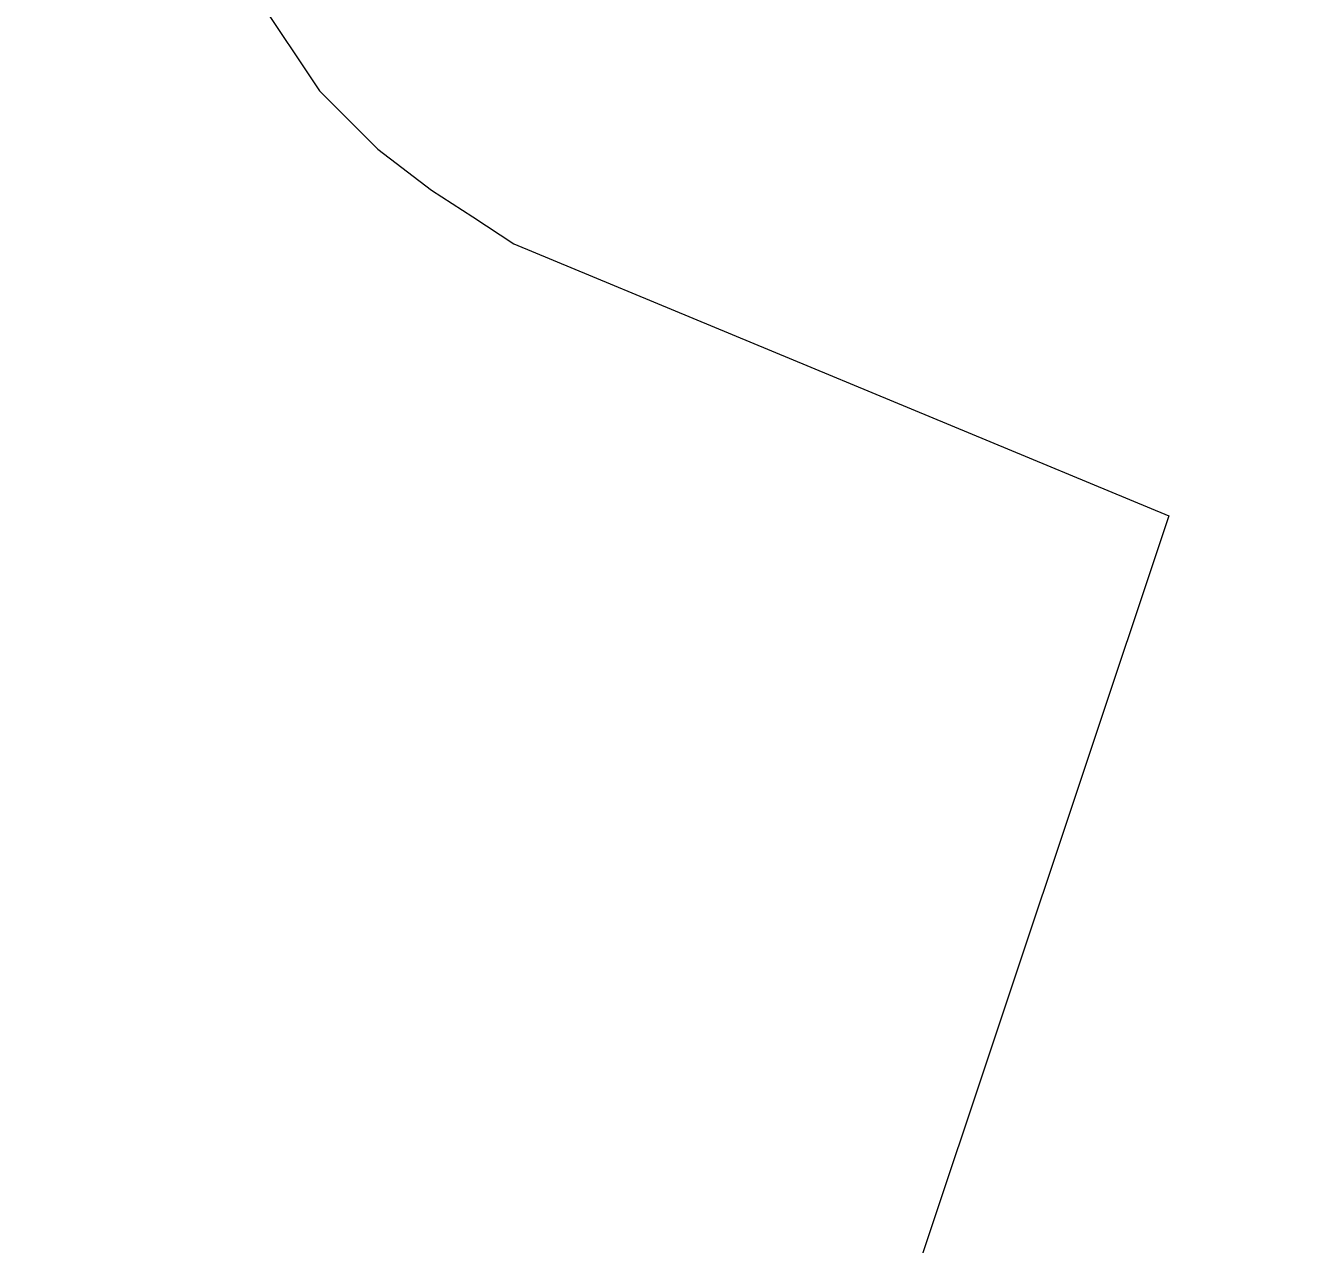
# Model space of a CAD drawing. Header units: millimetres. Extents: x 832508 to 836017, y 816085 to 819654.
# Drawn here: x 834479.3 to 834558.5, y 818201.1 to 818276 of the extents above; entities that cross this region are included whole.
import ezdxf

# ---------------------------------------------------------------- set-up
doc = ezdxf.new("R2010")
doc.units = ezdxf.units.MM
doc.header["$LTSCALE"] = 10
doc.linetypes.add('HIDDEN', pattern=[9.524999999999999, 6.35, -3.175])
doc.layers.add('DLN030_1', color=1, linetype='Continuous')
doc.layers.add('DLN_140', color=1, linetype='Continuous', lineweight=5)
doc.styles.get("Standard").update_dxf_attribs({"font": 'arial.ttf'})
doc.dimstyles.new('ISO-25', dxfattribs={"dimtxt": 2.5, "dimasz": 2.5, "dimexe": 1.25, "dimexo": 0.625, "dimtad": 1, "dimdec": 3, "dimdsep": 46, "dimtxsty": 'Standard', "dimcen": 2.5, "dimadec": 4, "dimazin": 0, "dimtfac": 1, "dimtdec": 3, "dimtmove": 2, "dimatfit": 3, "dimfxl": 0, "dimarcsym": 0})

# ---------------------------------------------------------------- blocks, each defined once
blk = doc.blocks.new('*D29')
at = {"layer": 'Defpoints', "color": 0}
for p in [(834415.70200535, 817921.9328316483), (834411.5932183428, 817916.8057610883), (834435.9183372735, 817897.3118353769)]:
    blk.add_point(p, dxfattribs=at)
at = {"layer": 'DLN030_1', "color": 0, "linetype": 'Continuous', "lineweight": -2}
for p, q in [((834802.4410765069, 818404.517716825), (835197.3977216783, 818897.3567431218)), ((834826.7661954376, 818385.0237911136), (835221.722840609, 818877.8628174104)), ((834440.0271242808, 817902.4389059369), (834415.70200535, 817921.9328316483))]:
    blk.add_line(p, q, dxfattribs=at)
at = {"layer": 'DLN030_1', "color": 0, "insert": (835796.6308270411, 819620.1744294369), "char_height": 2.5, "attachment_point": 5, "rotation": 321.2916362441768}
blk.add_mtext('30 m', dxfattribs=at)
blk = doc.blocks.new('*D30')
at = {"layer": 'Defpoints', "color": 0}
for p in [(834403.1396294252, 817932.0002037215), (834399.030842411, 817926.8731331569), (834411.5932183425, 817916.805761088)]:
    blk.add_point(p, dxfattribs=at)
at = {"layer": 'DLN030_1', "color": 0, "linetype": 'Continuous', "lineweight": -2}
for p, q in [((834789.8787007614, 818414.5850887443), (835184.835346126, 818907.4241148965)), ((834802.4410766929, 818404.5177166755), (835197.3977220482, 818897.3567428159)), ((834415.7020053475, 817921.932831641), (834403.1396294252, 817932.0002037215))]:
    blk.add_line(p, q, dxfattribs=at)
at = {"layer": 'DLN030_1', "color": 0, "insert": (834410.8652760262, 817928.7331312639), "char_height": 2.5, "attachment_point": 5, "rotation": 321.2916362222885}
blk.add_mtext('AEL TUNNEL', dxfattribs=at)
blk = doc.blocks.new('*D31')
at = {"layer": 'Defpoints', "color": 0}
for p in [(834378.9167844658, 817951.4121680172), (834374.8079974528, 817946.2850974542), (834399.030842411, 817926.8731331569)]:
    blk.add_point(p, dxfattribs=at)
at = {"layer": 'DLN030_1', "color": 0, "linetype": 'Continuous', "lineweight": -2}
for p, q in [((834765.6558558032, 818433.9970530417), (835160.6125011665, 818926.8360791921)), ((834789.8787007614, 818414.5850887443), (835184.8353461189, 818907.4241148876)), ((834403.1396294181, 817932.0002037126), (834378.9167844658, 817951.4121680172))]:
    blk.add_line(p, q, dxfattribs=at)
at = {"layer": 'DLN030_1', "color": 0, "insert": (835759.7944698201, 819649.6947459864), "char_height": 2.5, "attachment_point": 5, "rotation": 321.2916362222885}
blk.add_mtext('30 m', dxfattribs=at)

msp = doc.modelspace()

# ---------------------------------------------------------------- linework, layer by layer
at = {"layer": 'DLN_140', "color": 6, "linetype": 'HIDDEN', "ltscale": 2}
msp.add_lwpolyline([(834544.329987739, 818440.8990153195), (834540.0476920309, 818430.4867930885), (834494.6629518464, 818320.135702697), (834491.2123503021, 818312.0968898436), (834489.6395861998, 818307.3738094302), (834488.4677134412, 818300.8876783225), (834488.2870575374, 818295.4026063299), (834489.123444765, 818289.4695895539), (834490.5230839807, 818284.3008384279), (834492.9596899461, 818278.5854276147), (834497.3595054076, 818271.9898077068), (834500.9432580081, 818268.4024542217), (834504.241849282, 818265.8900217937), (834506.7730376316, 818264.2394953298), (834509.3042259807, 818262.5889688662), (834549.5476365067, 818245.8651561172), (834521.7889359023, 818162.6690287188), (834512.9566187894, 818145.8989396419), (834505.3503783033, 818132.4029784641), (834498.8516256305, 818120.3581719166), (834490.6453413749, 818106.1915493187), (834483.0431767413, 818093.5667454543), (834465.4973881722, 818066.1560748434)], dxfattribs=at)

# ---------------------------------------------------------------- dimensions: what is measured, and where the dimension line sits
at = {"layer": 'DLN030_1'}
dim = msp.add_linear_dim(base=(834378.9167844658, 817951.4121680172), p1=(834399.0308424111, 817926.8731331569), p2=(834374.8079974528, 817946.2850974542), angle=321.2916362222884, text='30 m', dimstyle='ISO-25', override={"dimscale": 1000, "dimtxt": 0.0025, "dimasz": 0.0015, "dimfxl": 15, "dimarcsym": 2}, dxfattribs=at)
dim.commit()
dim.dimension.update_dxf_attribs({"geometry": '*D31', "text_midpoint": (835759.7944698201, 819649.6947459864)})
dim = msp.add_aligned_dim(p1=(834435.9183372734, 817897.3118353768), p2=(834411.5932183426, 817916.8057610882), distance=-6.570310738511872, text='30 m', dimstyle='ISO-25', override={"dimscale": 1000, "dimtxt": 0.0025, "dimasz": 0.0015, "dimfxl": 15, "dimarcsym": 2}, dxfattribs=at)
dim.commit()
dim.dimension.update_dxf_attribs({"geometry": '*D29', "text_midpoint": (835796.6308270411, 819620.1744294369)})
dim = msp.add_linear_dim(base=(834403.1396294252, 817932.0002037215), p1=(834411.5932183426, 817916.8057610882), p2=(834399.0308424111, 817926.8731331569), angle=321.2916362222884, text='AEL TUNNEL', dimstyle='ISO-25', override={"dimscale": 1000, "dimtxt": 0.0025, "dimasz": 0.0015, "dimfxl": 15, "dimarcsym": 2}, dxfattribs=at)
dim.commit()
dim.dimension.update_dxf_attribs({"geometry": '*D30', "text_midpoint": (834410.8652760262, 817928.7331312639), "dimtype": 160})

doc.saveas('drawing.dxf')
